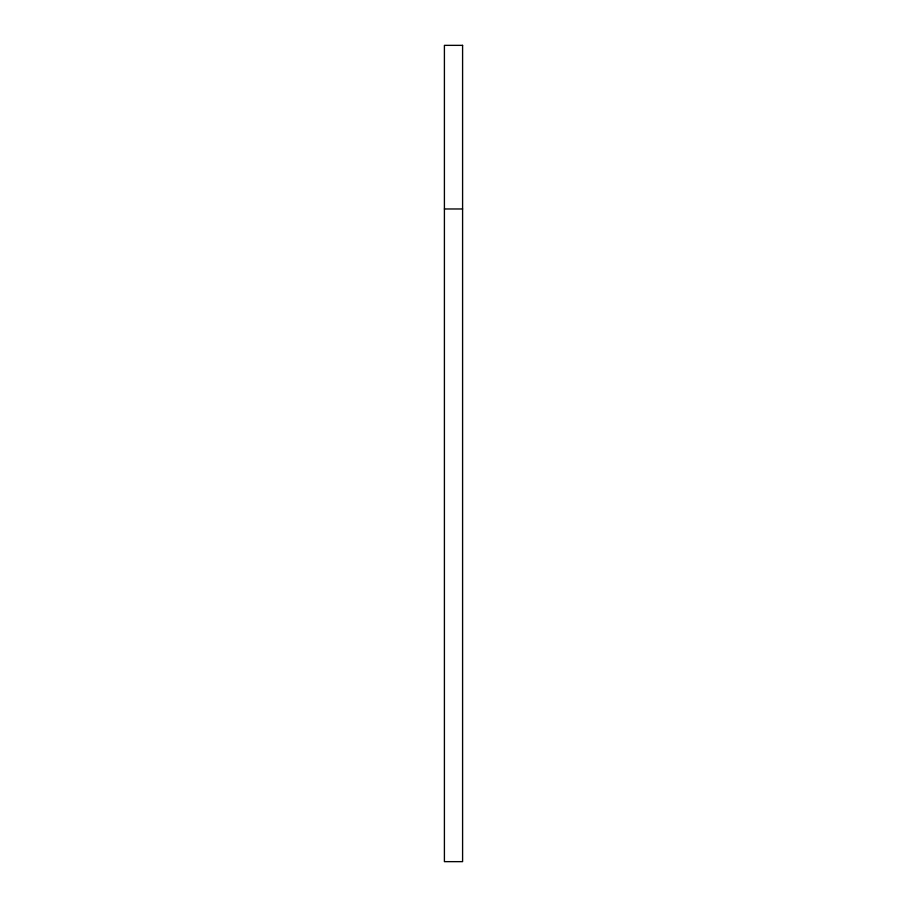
<?xml version="1.0" encoding="UTF-8"?>
<svg xmlns="http://www.w3.org/2000/svg" width="907" height="907" viewBox="0 0 907 907"><rect width="100%" height="100%" fill="white"/><g stroke="black" fill="none" stroke-linecap="round" stroke-linejoin="round"><path stroke-width="1.36" d="M444.407 208.973L462.593 208.973M462.593 45.35L444.407 45.35L444.407 861.65L462.593 861.65L462.593 45.35"/></g></svg>
